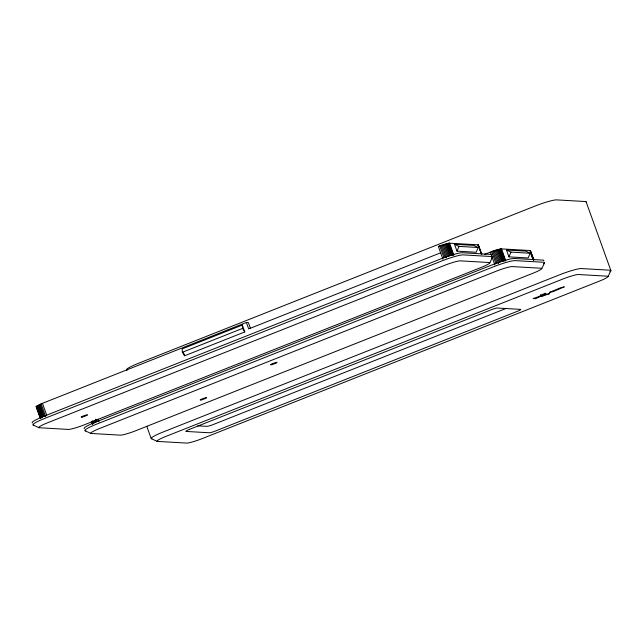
<?xml version="1.0" encoding="UTF-8"?>
<svg xmlns="http://www.w3.org/2000/svg" width="643" height="643" viewBox="0 0 643 643"><rect width="100%" height="100%" fill="white"/><g stroke="black" fill="none" stroke-linecap="round" stroke-linejoin="round"><path stroke-width="0.96" d="M40.147 417.733L36.177 406.697L41.12 403.86L246.373 322.464L248.351 322.585L250.336 328.099M484.685 254.315L495.03 250.376L501.001 248.881L530.025 250.513L533.618 260.238M456.972 251.14L459.038 246.398L478.239 247.507L476.182 252.249L456.972 251.14L454.505 244.276L473.706 245.377L478.239 247.507M508.943 256.87L511 252.128L530.21 253.238L528.152 257.972L508.943 256.87L506.467 249.998L525.677 251.108L530.21 253.238M489.773 262.939L492.554 257.16M541.744 268.661L544.517 262.891M608.037 276.603L610.81 270.824M478.022 245.562L478.4 244.846L449.031 243.158L438.317 246.365L442.955 259.242M242.331 325.053L182.162 348.908L182.347 352.284L184.637 355.78L244.798 331.925L242.331 325.053L242.515 328.428L244.798 331.925M182.347 352.284L242.515 328.428M440.64 252.803L248.696 328.911L246.373 322.464M506.298 308.359L212.286 424.91A5.988 0.699 -19.8 0 1 207.271 426.349L197.714 425.867M542.748 296.021L549.677 293.594L542.105 295.394L546.06 293.385L545.039 293.329L538.689 296.664L533.095 298.529L535.683 298.673L539.702 296.728L542.748 296.021L542.081 294.181M36.643 406.858L36.177 406.697M157.246 441.395L186.952 443.107A13.768 1.607 -19.8 0 0 200.986 439.081L600.634 280.629A13.768 1.607 -19.8 0 0 607.876 276.217L578.17 274.505A13.768 1.607 -19.8 0 0 564.136 278.523L164.487 436.983A13.768 1.607 -19.8 0 0 157.246 441.395L151.435 438.719M90.96 433.454L120.667 435.166A13.768 1.607 -19.8 0 0 134.692 431.148L534.341 272.688A13.768 1.607 -19.8 0 0 541.583 268.276L511.876 266.564A13.768 1.607 -19.8 0 0 497.843 270.582L98.194 429.042A13.768 1.607 -19.8 0 0 90.96 433.454L85.141 430.778M38.99 427.732L68.697 429.444A13.768 1.607 -19.8 0 0 82.73 425.425L482.379 266.966A13.768 1.607 -19.8 0 0 489.62 262.553L459.906 260.841A13.768 1.607 -19.8 0 0 445.88 264.86L46.232 423.319A13.768 1.607 -19.8 0 0 38.99 427.732L33.179 425.055M506.467 249.998L511 252.128M454.505 244.276L459.038 246.398M586.127 201.838L610.85 270.51M530.491 250.674L533.803 259.876M530.362 250.577L533.778 260.029M530.025 250.513L533.336 259.716M530.652 253.133L532.308 257.73M540.441 294.615L541.101 296.455M501.516 248.873L505.824 260.833M501.001 248.881L505.302 260.841M500.455 248.945L504.755 260.905M499.78 249.066L504.088 261.018M499 249.235L503.3 261.195M498.116 249.452L502.424 261.412M497.152 249.725L501.452 261.677M496.115 250.031L500.415 261.99M495.03 250.376L499.33 262.328M493.912 250.746L498.55 263.622M492.779 251.148L497.087 263.1M491.662 251.558L495.962 263.517M490.287 252.088L494.925 264.964M478.4 244.846L481.816 254.306M478.336 245.313L481.647 254.507M478.054 244.79L481.366 253.985M449.545 243.142L453.854 255.102M449.031 243.158L453.339 255.11M448.484 243.223L452.793 255.175M447.817 243.335L452.117 255.295M447.03 243.512L451.338 255.464M446.146 243.729L450.454 255.689M445.181 243.994L449.481 255.954M444.144 244.3L448.452 256.26M443.059 244.645L447.367 256.605M441.942 245.023L446.58 257.899M440.817 245.417L445.117 257.377M439.691 245.835L444 257.787M183.4 352.34L184.637 355.78M146.781 426.277L151.177 438.51M98.049 419.172L99.038 421.937M96.731 419.71L97.39 421.551M95.413 419.212L96.402 421.969M94.834 420.538L95.494 422.379M94.023 420.932L94.682 422.772M93.315 421.302L93.982 423.134M92.407 420.715L93.396 423.472M92.287 421.929L92.946 423.769M91.644 421.261L92.632 424.018M91.579 421.728L92.246 423.568M91.475 421.47L92.463 424.227M42.438 403.33L46.738 415.29M41.12 403.86L45.757 416.744M40.131 404.286L44.439 416.246M39.223 404.696L43.531 416.656M38.411 405.09L42.719 417.042M37.712 405.452L42.012 417.411M37.125 405.789L41.433 417.741M36.675 406.087L40.983 418.038M36.362 406.336L40.67 418.296M36.193 406.545L40.501 418.497M84.37 428.632A18.374 2.146 -19.8 0 1 96.137 421.888L492.562 264.707A18.374 2.146 -19.8 0 1 514.312 258.478L542.989 260.126A18.374 2.146 -19.8 0 1 543.745 260.745M85.688 430.874A18.374 2.146 -19.8 0 1 96.908 424.034L493.334 266.853A18.374 2.146 -19.8 0 1 515.083 260.624L543.761 262.272A18.374 2.146 -19.8 0 1 543.56 263.807M32.407 422.909A18.374 2.146 -19.8 0 1 44.174 416.166L440.592 258.984A18.374 2.146 -19.8 0 1 462.341 252.747L491.019 254.403A18.374 2.146 -19.8 0 1 491.445 255.432M33.725 425.144A18.374 2.146 -19.8 0 1 44.946 418.312L441.371 261.13A18.374 2.146 -19.8 0 1 463.113 254.893L491.791 256.549A18.374 2.146 -19.8 0 1 491.59 258.084M586.086 202.143A18.374 2.146 -19.8 0 0 585.323 201.532L556.645 199.885A18.374 2.146 -19.8 0 0 534.904 206.114L138.478 363.295A18.374 2.146 -19.8 0 0 127.258 370.135M151.981 438.807A18.374 2.146 -19.8 0 1 163.201 431.975L559.627 274.794A18.374 2.146 -19.8 0 1 581.368 268.557L610.046 270.213A18.374 2.146 -19.8 0 1 609.845 271.748M549.661 292.324L552.988 291.665L564.313 286.858L560.921 287.654L549.661 292.324M189.605 429.339L188.399 429.837A5.988 0.699 -19.8 0 0 185.811 431.413L209.586 432.787A5.988 0.699 -19.8 0 0 214.601 431.349L518.21 310.971A5.988 0.699 -19.8 0 0 520.798 309.396L497.015 308.021A5.988 0.699 -19.8 0 0 491.999 309.46L189.605 429.339M201.275 399.914A3.448 0.402 -19.8 0 0 206.628 397.792A3.448 0.402 -19.8 0 0 202.473 398.764A3.448 0.402 -19.8 0 0 201.275 399.914M271.635 364.669A3.448 0.402 -19.8 0 0 276.988 362.548A3.448 0.402 -19.8 0 0 272.825 363.52A3.448 0.402 -19.8 0 0 271.635 364.669M82.191 417.066A3.448 0.402 -19.8 0 0 87.544 414.944A3.448 0.402 -19.8 0 0 83.389 415.925A3.448 0.402 -19.8 0 0 82.191 417.066"/></g></svg>
